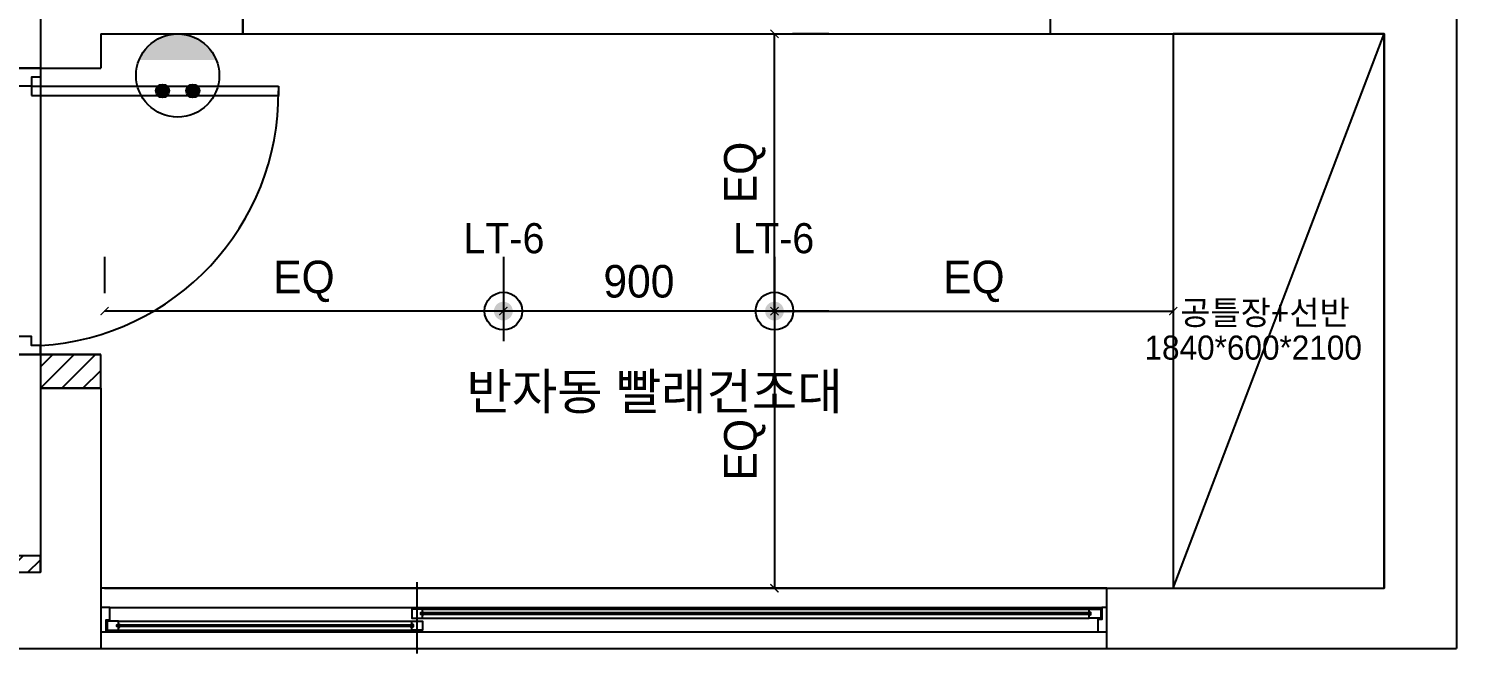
# Model space of a CAD drawing. Header units: inches. Extents: x 4138 to 127072, y -26315 to 43858.
# Drawn here: x 69929 to 74669, y 8609 to 10683 of the extents above; entities that cross this region are included whole.
import ezdxf
from ezdxf.enums import TextEntityAlignment as Align

# ---------------------------------------------------------------- set-up
doc = ezdxf.new("R2010")
doc.units = ezdxf.units.IN
doc.header["$LTSCALE"] = 50
doc.header["$MEASUREMENT"] = 0
for name, color, linetype in [('0-ELC TEXT', 7, 'Continuous'), ('0-LINE', 7, 'Continuous'), ('02-WAL', 2, 'Continuous'), ('03-WAL NEW', 3, 'Continuous'), ('04-WIN', 4, 'Continuous'), ('04_FUR', 6, 'Continuous'), ('06-FUR', 6, 'Continuous'), ('06-LIGHT', 4, 'Continuous'), ('07-DIM', 5, 'Continuous'), ('도면층2', 2, 'Continuous'), ('도면층4', 4, 'Continuous'), ('도면층5', 5, 'Continuous'), ('설비', 7, 'Continuous')]:
    doc.layers.add(name, color=color, linetype=linetype)
doc.styles.add('YOURNAME', font='HY울릉도M.TTF')
doc.styles.add('코레일둥고', font='Korail_Round_Gothic_Medium.ttf')
doc.dimstyles.new('YOURNAME-60', dxfattribs={"dimscale": 60, "dimtxt": 1.8, "dimasz": 0.9, "dimexe": 1, "dimexo": 3, "dimgap": 0.7, "dimtad": 1, "dimdec": 0, "dimzin": 0, "dimdsep": 46, "dimtxsty": 'YOURNAME', "dimblk": 'ARCHTICK', "dimcen": 0, "dimclrd": 1, "dimclre": 1, "dimclrt": 7, "dimadec": 0, "dimazin": 0, "dimtfac": 1, "dimtdec": 0, "dimtix": 1, "dimtmove": 2, "dimatfit": 3, "dimldrblk": 'ARCHTICK', "dimfxl": 1, "dimtolj": 1, "dimtzin": 0, "dimarcsym": 0})

# ---------------------------------------------------------------- blocks, each defined once
blk = doc.blocks.new('FLOOR')
at = {"layer": '02-WAL'}
for p, q in [((52924.7, 47114.3), (52924.7, 34986.3)), ((48224.7, 41074.3), (48224.7, 36912.3)), ((48424.7, 37026.3), (48424.7, 36912.3)), ((48424.7, 37026.3), (52684.7, 37026.3)), ((52684.7, 37026.3), (52684.7, 35186.3)), ((48224.7, 36912.3), (48424.7, 36912.3)), ((48224.7, 36912.3), (48424.7, 36912.3)), ((48424.7, 35850.3), (48224.7, 35850.3)), ((48224.7, 35850.3), (48224.7, 35239.3)), ((48424.7, 35850.3), (48424.7, 35186.3)), ((47516.2, 35239.3), (48224.7, 35239.3)), ((48437.2, 35186.3), (52684.7, 35186.3)), ((47516.2, 34986.3), (52924.7, 34986.3))]:
    blk.add_line(p, q, dxfattribs=at)
at = {"layer": '04-WIN'}
for p, q in [((48895.7, 37238.3), (48895.7, 37026.3)), ((48895.7, 37026.3), (48895.7, 37238.3)), ((51577.7, 37026.3), (51577.7, 37238.3))]:
    blk.add_line(p, q, dxfattribs=at)
at = {"layer": '04-WIN', "linetype": 'Continuous'}
for p, q in [((49474.7, 35050.1), (49474.7, 35207.1)), ((48454.7, 35122.2), (51747.2, 35122.2)), ((49474.7, 34970.1), (49474.7, 35127.1)), ((48483.8, 35077.2), (49457.2, 35077.2)), ((49492.2, 35117.5), (51706, 35117.5)), ((49492.2, 35087.5), (51706, 35087.5)), ((48442.1, 35042.2), (51734.7, 35042.2)), ((48454.7, 35042.2), (51747.2, 35042.2)), ((48483.8, 35047.2), (49457.2, 35047.2))]:
    blk.add_line(p, q, dxfattribs=at)
at = {"layer": '04-WIN'}
for points in [[(48895.7, 37026.3), (51577.7, 37026.3), (51577.7, 37238.3), (48895.7, 37238.3)], [(51764.7, 35186.3), (48424.7, 35186.3), (48424.7, 34986.3), (51764.7, 34986.3)]]:
    blk.add_lwpolyline(points, close=True, dxfattribs=at)
at = {"layer": '04-WIN', "linetype": 'Continuous'}
for points in [[(48424.7, 35051.2), (48424.7, 35042.2), (48442.1, 35042.2), (48442.1, 35081.2), (48454.7, 35081.2), (48454.7, 35122.2), (48424.7, 35122.2), (48424.7, 35113.2)], [(51764.7, 35113.2), (51764.7, 35122.2), (51747.2, 35122.2), (51747.2, 35083.2), (51734.7, 35083.2), (51734.7, 35042.2), (51764.7, 35042.2), (51764.7, 35051.2)], [(49492.2, 35108.3), (49495, 35107), (49495.5, 35106), (49496, 35104.5)], [(49492.2, 35096.8), (49495, 35098.1), (49495.5, 35099.1), (49496, 35100.5)], [(51706, 35108.3), (51703.2, 35106.9), (51702.7, 35105.9), (51702.2, 35104.5)], [(51706, 35096.7), (51703.2, 35098.1), (51702.7, 35099), (51702.2, 35100.5)], [(49460.7, 35064.2), (48480.3, 35064.2), (48480.3, 35060.2), (49460.7, 35060.2), (49460.7, 35064.2), (49460.7, 35060.2)], [(48483.8, 35068), (48486.5, 35066.6), (48487, 35065.6), (48487.6, 35064.2)], [(48483.8, 35056.4), (48486.5, 35057.8), (48487, 35058.8), (48487.6, 35060.2)], [(49457.2, 35068), (49454.4, 35066.6), (49453.9, 35065.6), (49453.4, 35064.2)], [(49457.2, 35056.4), (49454.4, 35057.8), (49453.9, 35058.8), (49453.4, 35060.2)]]:
    blk.add_lwpolyline(points, dxfattribs=at)
for points in [[(48483.8, 35067.2), (48483.8, 35077.2), (48445.8, 35077.2), (48445.8, 35047.2), (48483.8, 35047.2), (48483.8, 35057.2), (48478.2, 35059), (48478.2, 35065.4)], [(49492.2, 35107.5), (49492.2, 35117.5), (49457.2, 35117.5), (49457.2, 35087.5), (49492.2, 35087.5), (49492.2, 35097.5), (49486.7, 35099.3), (49486.7, 35105.8)], [(49457.2, 35067.2), (49457.2, 35077.2), (49492.2, 35077.2), (49492.2, 35047.2), (49457.2, 35047.2), (49457.2, 35057.2), (49462.7, 35059), (49462.7, 35065.4)], [(49488.7, 35100.5), (51709.5, 35100.5), (51709.5, 35104.5), (49488.7, 35104.5)], [(51706, 35107.5), (51706, 35117.5), (51744, 35117.5), (51744, 35087.5), (51706, 35087.5), (51706, 35097.5), (51711.5, 35099.2), (51711.5, 35105.7)]]:
    blk.add_lwpolyline(points, close=True, dxfattribs=at)
blk = doc.blocks.new('ERER')
at = {"layer": '03-WAL NEW'}
h = blk.add_hatch(dxfattribs=at)
h.set_pattern_fill('_USER', color=256, scale=50, angle=45, pattern_type=0)
h.set_pattern_definition([(45, (25800, -18416), (-35.35534, 35.35534), [])])
h.paths.add_polyline_path([(74224.7, 17542.3), (74024.7, 17542.3), (74024.7, 17430.3), (74224.7, 17430.3)])
h = blk.add_hatch(dxfattribs=at)
h.set_pattern_fill('_USER', color=256, scale=50, angle=45, pattern_type=0)
h.set_pattern_definition([(45, (4498.5, -18367), (-35.35534, 35.35534), [])])
h.paths.add_polyline_path([(73316.2, 16819.3), (74024.7, 16819.3), (74024.7, 16874.3), (73316.2, 16874.3)])
at = {"layer": '02-WAL'}
blk.add_line((74024.7, 17542.3), (74224.7, 17542.3), dxfattribs=at)
at = {"layer": '03-WAL NEW'}
for p, q in [((74024.7, 18492.3), (73824.7, 18492.3)), ((74024.7, 17542.3), (73824.7, 17542.3))]:
    blk.add_line(p, q, dxfattribs=at)
for points in [[(74224.7, 17542.3), (74024.7, 17542.3), (74024.7, 17430.3), (74224.7, 17430.3)], [(73316.2, 16819.3), (74024.7, 16819.3), (74024.7, 16874.3), (73316.2, 16874.3)]]:
    blk.add_lwpolyline(points, close=True, dxfattribs=at)
at = {"layer": '04_FUR', "color": 8}
blk.add_lwpolyline([(77784.7, 16766.3), (78484.7, 16766.3), (78484.7, 18606.3), (77784.7, 18606.3), (77784.7, 16766.3), (78484.7, 18606.3)], dxfattribs=at)
at = {"layer": '도면층2'}
blk.add_line((74224.7, 17542.3), (74024.7, 17542.3), dxfattribs=at)
at = {"layer": '도면층4'}
for p, q in [((74024.7, 18492.3), (74024.7, 17542.3)), ((73994.7, 18432.3), (74814.7, 18432.3)), ((73994.7, 18432.3), (73994.7, 18402.3)), ((73994.7, 18402.3), (74814.1, 18402.3)), ((74814.7, 18432.3), (74814.7, 18402.3)), ((74224.7, 17542.3), (74024.7, 17542.3))]:
    blk.add_line(p, q, dxfattribs=at)
for points in [[(74024.7, 18492.3), (74024.7, 18462.3), (73994.7, 18462.3), (73994.7, 18432.3), (73854.7, 18432.3), (73854.7, 18462.3), (73824.7, 18462.3), (73824.7, 18492.3), (74024.7, 18492.3)], [(74024.7, 17542.3), (74024.7, 17572.3), (73994.7, 17572.3), (73994.7, 17602.3), (73854.7, 17602.3), (73854.7, 17572.3), (73824.7, 17572.3), (73824.7, 17542.3), (74024.7, 17542.3)]]:
    blk.add_lwpolyline(points, dxfattribs=at)
at = {"layer": '도면층5'}
blk.add_arc((73975.8, 18409.8), 838.9, 273.3411, 0.5122, dxfattribs=at)
blk.add_blockref('FLOOR', (25800, -18420))
at = {"layer": '06-FUR', "color": 8, "style": '코레일둥고'}
for s, p in [('공틀장+선반', (77807.7, 17641)), ('1840*600*2100', (77689.2, 17525.1))]:
    blk.add_text(s, height=80, dxfattribs=at).set_placement(p)
blk = doc.blocks.new('egoo')
at = {"layer": '설비'}
h = blk.add_hatch(color=140, dxfattribs=at)
edge = h.paths.add_edge_path()
edge.add_arc((1015645.3, 443433.7), 22.3, 0, 360)
h = blk.add_hatch(color=140, dxfattribs=at)
edge = h.paths.add_edge_path()
edge.add_arc((1015747.7, 443433.7), 22.3, 0, 360)
h = blk.add_hatch(color=140, dxfattribs=at)
edge = h.paths.add_edge_path()
edge.add_line((1015826.3, 443329.1), (1015566.6, 443329.1))
edge.add_ellipse((1015696.5, 443381.5), major_axis=(99, 99), ratio=1, start_angle=156.9578, end_angle=293.0422)
at = {"layer": '설비', "color": 140}
for centre, radius in [((1015696.5, 443381.5), 140), ((1015645.3, 443433.7), 22.3), ((1015747.7, 443433.7), 22.3)]:
    blk.add_circle(centre, radius, dxfattribs=at)
blk = doc.blocks.new('hallogen')
h = blk.add_hatch(color=256)
h.dxf.hatch_style = 1
edge = h.paths.add_edge_path()
edge.add_arc((48591.7, 60854.3), 31.2, 0, 360, ccw=False)
at = {"color": 1, "linetype": 'Continuous'}
for p, q in [((48591.7, 60954.3), (48591.7, 60754.3)), ((48691.7, 60854.3), (48491.7, 60854.3))]:
    blk.add_line(p, q, dxfattribs=at)
at = {"color": 4, "linetype": 'Continuous'}
blk.add_circle((48591.7, 60854.3), 62.5, dxfattribs=at)
blk = doc.blocks.new('_ARCHTICK')
at = {"color": 0, "linetype": 'ByBlock', "const_width": 0.075}
blk.add_lwpolyline([(-0.25, -0.25), (0.25, 0.25)], dxfattribs=at)
blk = doc.blocks.new('*D515')
at = {"layer": '06-LIGHT', "color": 1, "lineweight": -2, "transparency": 16777216}
for p, q in [((71505.2, 9925), (71505.2, 9805)), ((72405.2, 9925), (72405.2, 9805)), ((72405.2, 9745), (71505.2, 9745))]:
    blk.add_line(p, q, dxfattribs=at)
at = {"layer": 'Defpoints', "color": 0, "transparency": 16777216}
for p in [(71505.2, 9745), (71505.2, 9745), (72405.2, 9745)]:
    blk.add_point(p, dxfattribs=at)
at = {"layer": '06-LIGHT', "color": 1, "lineweight": -2, "transparency": 16777216, "xscale": 54, "yscale": 54, "zscale": 54, "rotation": 180}
blk.add_blockref('_ARCHTICK', (71505.2, 9745), dxfattribs=at)
at = {"layer": '06-LIGHT', "color": 1, "lineweight": -2, "transparency": 16777216, "xscale": 54, "yscale": 54, "zscale": 54}
blk.add_blockref('_ARCHTICK', (72405.2, 9745), dxfattribs=at)
at = {"layer": '06-LIGHT', "color": 7, "transparency": 16777216, "insert": (71955.2, 9843.2), "char_height": 108, "attachment_point": 5, "style": 'YOURNAME'}
blk.add_mtext('\\A1;900', dxfattribs=at)
blk = doc.blocks.new('*D546')
at = {"layer": '07-DIM', "color": 1, "lineweight": -2, "transparency": 16777216}
for p, q in [((72405.2, 9925), (72405.2, 9805)), ((73728.9, 9925), (73728.9, 9805)), ((72405.2, 9745), (73728.9, 9745))]:
    blk.add_line(p, q, dxfattribs=at)
at = {"layer": 'Defpoints', "color": 0, "transparency": 16777216}
for p in [(72405.2, 9745), (73728.9, 9745), (73728.9, 9745)]:
    blk.add_point(p, dxfattribs=at)
at = {"layer": '07-DIM', "color": 1, "lineweight": -2, "transparency": 16777216, "xscale": 54, "yscale": 54, "zscale": 54, "rotation": 180}
blk.add_blockref('_ARCHTICK', (72405.2, 9745), dxfattribs=at)
at = {"layer": '07-DIM', "color": 1, "lineweight": -2, "transparency": 16777216, "xscale": 54, "yscale": 54, "zscale": 54}
blk.add_blockref('_ARCHTICK', (73728.9, 9745), dxfattribs=at)
at = {"layer": '07-DIM', "color": 7, "transparency": 16777216, "insert": (73067, 9843.4), "char_height": 108, "attachment_point": 5, "style": 'YOURNAME'}
blk.add_mtext('\\A1;EQ', dxfattribs=at)
blk = doc.blocks.new('*D547')
at = {"layer": '07-DIM', "color": 1, "lineweight": -2, "transparency": 16777216}
for p, q in [((72405.2, 9745), (72405.2, 10665)), ((72585.2, 10665), (72465.2, 10665)), ((72585.2, 9745), (72465.2, 9745))]:
    blk.add_line(p, q, dxfattribs=at)
at = {"layer": 'Defpoints', "color": 0, "transparency": 16777216}
for p in [(72405.2, 10665), (72405.2, 10665), (72405.2, 9745)]:
    blk.add_point(p, dxfattribs=at)
at = {"layer": '07-DIM', "color": 1, "lineweight": -2, "transparency": 16777216, "xscale": 54, "yscale": 54, "zscale": 54}
for p, rotation in [((72405.2, 10665), 90), ((72405.2, 9745), 270)]:
    blk.add_blockref('_ARCHTICK', p, dxfattribs=dict(at, rotation=rotation))
at = {"layer": '07-DIM', "color": 7, "transparency": 16777216, "insert": (72306.7, 10205), "char_height": 108, "attachment_point": 5, "rotation": 90, "style": 'YOURNAME'}
blk.add_mtext('\\A1;EQ', dxfattribs=at)
blk = doc.blocks.new('*D548')
at = {"layer": '07-DIM', "color": 1, "lineweight": -2, "transparency": 16777216}
for p, q in [((72405.2, 9745), (72405.2, 8825)), ((72585.2, 9745), (72465.2, 9745)), ((72585.2, 8825), (72465.2, 8825))]:
    blk.add_line(p, q, dxfattribs=at)
at = {"layer": 'Defpoints', "color": 0, "transparency": 16777216}
for p in [(72405.2, 9745), (72405.2, 8825), (72405.2, 8825)]:
    blk.add_point(p, dxfattribs=at)
at = {"layer": '07-DIM', "color": 1, "lineweight": -2, "transparency": 16777216, "xscale": 54, "yscale": 54, "zscale": 54}
for p, rotation in [((72405.2, 9745), 90), ((72405.2, 8825), 270)]:
    blk.add_blockref('_ARCHTICK', p, dxfattribs=dict(at, rotation=rotation))
at = {"layer": '07-DIM', "color": 7, "transparency": 16777216, "insert": (72306.7, 9285), "char_height": 108, "attachment_point": 5, "rotation": 90, "style": 'YOURNAME'}
blk.add_mtext('\\A1;EQ', dxfattribs=at)
blk = doc.blocks.new('*D549')
at = {"layer": '07-DIM', "color": 1, "lineweight": -2, "transparency": 16777216}
for p, q in [((70181.5, 9925), (70181.5, 9805)), ((71505.2, 9925), (71505.2, 9805)), ((71505.2, 9745), (70181.5, 9745))]:
    blk.add_line(p, q, dxfattribs=at)
at = {"layer": 'Defpoints', "color": 0, "transparency": 16777216}
for p in [(70181.5, 9745), (70181.5, 9745), (71505.2, 9745)]:
    blk.add_point(p, dxfattribs=at)
at = {"layer": '07-DIM', "color": 1, "lineweight": -2, "transparency": 16777216, "xscale": 54, "yscale": 54, "zscale": 54, "rotation": 180}
blk.add_blockref('_ARCHTICK', (70181.5, 9745), dxfattribs=at)
at = {"layer": '07-DIM', "color": 1, "lineweight": -2, "transparency": 16777216, "xscale": 54, "yscale": 54, "zscale": 54}
blk.add_blockref('_ARCHTICK', (71505.2, 9745), dxfattribs=at)
at = {"layer": '07-DIM', "color": 7, "transparency": 16777216, "insert": (70843.3, 9843.4), "char_height": 108, "attachment_point": 5, "style": 'YOURNAME'}
blk.add_mtext('\\A1;EQ', dxfattribs=at)

msp = doc.modelspace()

# ---------------------------------------------------------------- block references
at = {"layer": '0-LINE'}
msp.add_blockref('ERER', (-4055.8, -7941.3), dxfattribs=at)
at = {"layer": '06-LIGHT'}
for p in [(22913.5, -51109.3), (23813.5, -51109.3)]:
    msp.add_blockref('hallogen', p, dxfattribs=at)
at = {"layer": '설비', "color": 253, "true_color": 0x95d0ad, "xscale": 0.9857143043153587, "yscale": 0.9857143043153587, "zscale": 0.9857143043153587, "rotation": 180}
msp.add_blockref('egoo', (1071610.7, 447574.4), dxfattribs=at)

# ---------------------------------------------------------------- texts
at = {"layer": '0-ELC TEXT', "style": '코레일둥고'}
msp.add_text('반자동 빨래건조대', height=120, dxfattribs=at).set_placement((71383, 9418.1))
at = {"layer": '설비', "color": 30, "style": '코레일둥고'}
for p in [(71372.6, 10037), (72268.1, 10037)]:
    msp.add_text('LT-6', height=100, dxfattribs=at).set_placement(p, align=Align.TOP_LEFT)

# ---------------------------------------------------------------- dimensions: what is measured, and where the dimension line sits
at = {"layer": '06-LIGHT'}
dim = msp.add_linear_dim(base=(71505.2, 9745), p1=(72405.2, 9745), p2=(71505.2, 9745), dimstyle='YOURNAME-60', override={"dimfxl": 1.25}, dxfattribs=at)
dim.commit()
dim.dimension.update_dxf_attribs({"geometry": '*D515', "text_midpoint": (71955.2, 9843.2)})
at = {"layer": '07-DIM'}
for base, p1, p2, angle, picture, middle in [((72405.2, 10665), (72405.2, 9745), (72405.2, 10665), 90, '*D547', (72306.7, 10205)), ((70181.5, 9745), (71505.2, 9745), (70181.5, 9745), 180, '*D549', (70843.3, 9843.4)), ((72405.2, 8825), (72405.2, 9745), (72405.2, 8825), 270, '*D548', (72306.7, 9285))]:
    dim = msp.add_linear_dim(base=base, p1=p1, p2=p2, angle=angle, text='EQ', dimstyle='YOURNAME-60', dxfattribs=at)
    dim.commit()
    dim.dimension.update_dxf_attribs({"geometry": picture, "text_midpoint": middle})
dim = msp.add_linear_dim(base=(73728.9, 9745), p1=(72405.2, 9745), p2=(73728.9, 9745), text='EQ', dimstyle='YOURNAME-60', dxfattribs=at)
dim.commit()
dim.dimension.update_dxf_attribs({"geometry": '*D546', "text_midpoint": (73067, 9843.4)})

doc.saveas('drawing.dxf')
